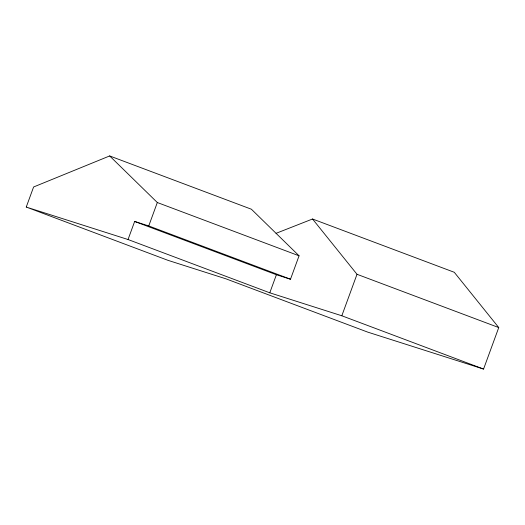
<?xml version="1.0" encoding="UTF-8"?>
<svg xmlns="http://www.w3.org/2000/svg" width="525" height="525" viewBox="0 0 525 525"><rect width="100%" height="100%" fill="white"/><g stroke="black" fill="none" stroke-linecap="round" stroke-linejoin="round"><path stroke-width="0.79" d="M26.25 207.06L33.6 186.985L109.659 155.938L251.403 209.226L299.066 255.806L290.489 279.228L276.399 274.733L134.656 221.452L128.041 239.525L26.25 207.06L167.993 260.341L225.934 278.821L367.684 332.102L483.564 369.062L498.75 327.567L454.276 272.285L312.533 219.004L276.071 233.33M134.656 221.452L148.746 225.947L157.316 202.525L109.659 155.938M128.041 239.525L269.784 292.806L276.399 274.733M269.784 292.806L341.821 315.774L357.007 274.286L312.533 219.004M357.007 274.286L498.75 327.567M157.316 202.525L299.066 255.806M148.746 225.947L290.489 279.228M341.821 315.774L483.564 369.062"/></g></svg>
